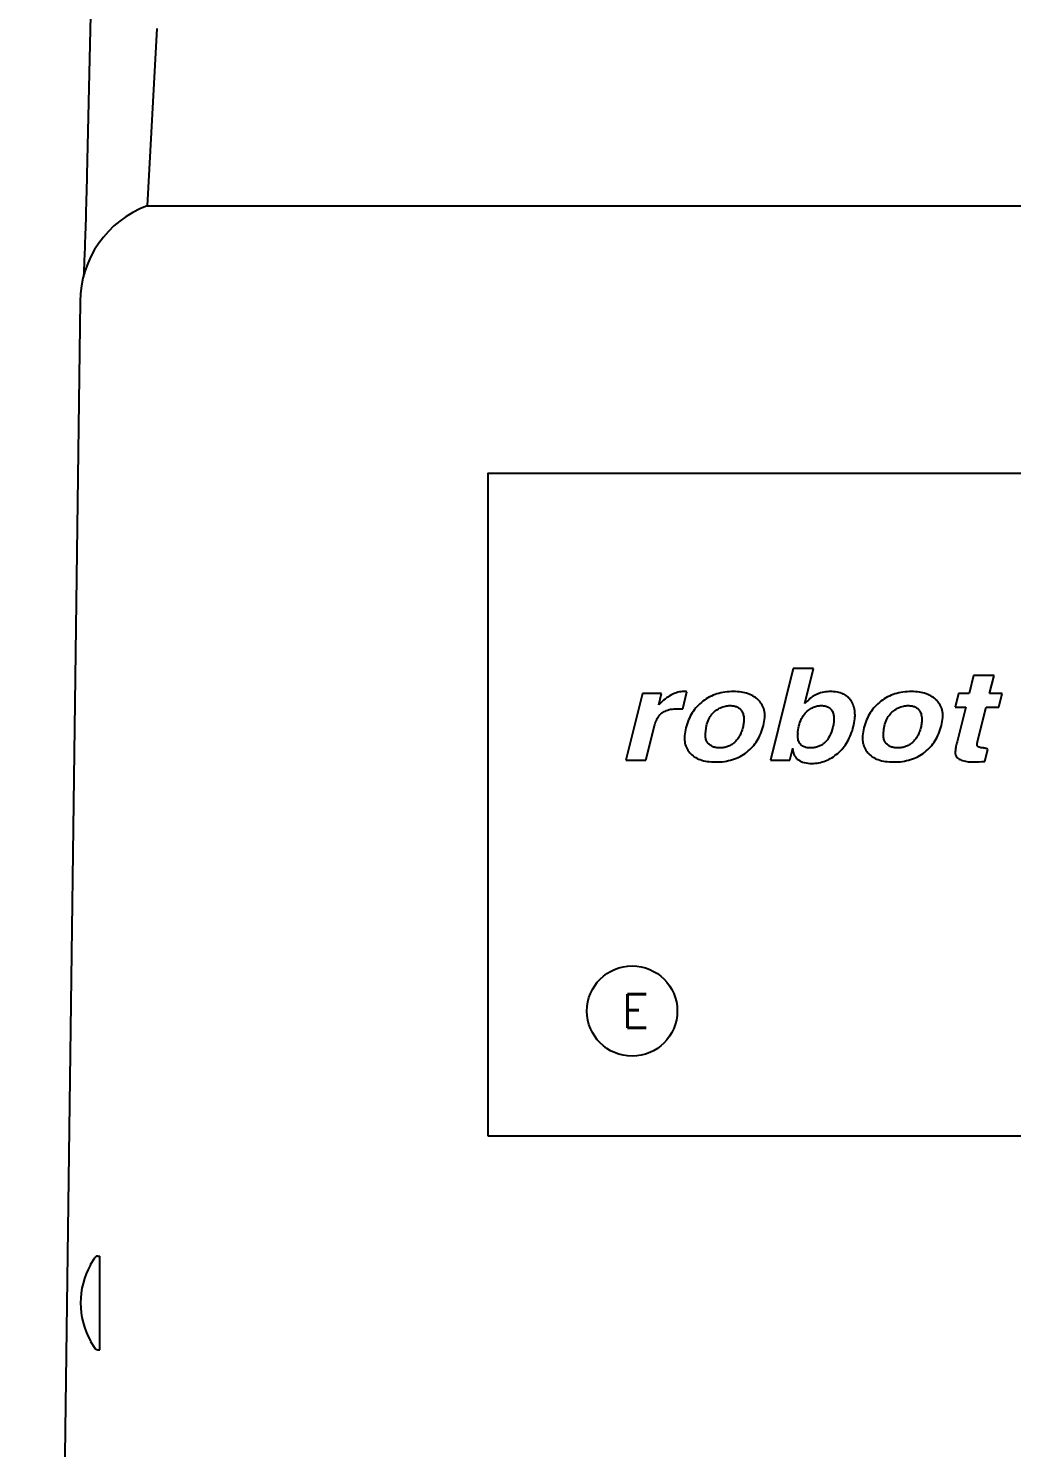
# Model space of a CAD drawing. Extents: x 230 to 4050, y 0 to 2754.
# Drawn here: x 839.5 to 986.4, y 783.8 to 996 of the extents above; entities that cross this region are included whole.
import ezdxf

# ---------------------------------------------------------------- set-up
doc = ezdxf.new("R2010")
doc.units = 0
doc.header["$PDMODE"] = 3
doc.layers.get('0').update_dxf_attribs({"linetype": 'CONTINUOUS'})
doc.layers.get('DEFPOINTS').update_dxf_attribs({"linetype": 'CONTINUOUS'})
doc.layers.add('SUNPOU', color=7, linetype='CONTINUOUS')
doc.styles.get("Standard").update_dxf_attribs({"font": 'SIMPLEX.shx', "bigfont": 'extfont.shx'})
doc.dimstyles.get("Standard").update_dxf_attribs({"dimscale": 10, "dimtxt": 2, "dimasz": 3, "dimexe": 1, "dimexo": 1, "dimgap": 0.6, "dimtad": 3, "dimdec": 0, "dimzin": 0, "dimdsep": 46, "dimtxsty": 'STANDARD', "dimblk1": 'OPEN', "dimblk2": 'OPEN', "dimsah": 1, "dimcen": 1.5, "dimadec": 0, "dimazin": 0, "dimtfac": 1, "dimtdec": 0, "dimtmove": 0, "dimatfit": 0, "dimldrblk": 'DOTSMALL', "dimfxl": 1, "dimtvp": 1, "dimtolj": 1, "dimtzin": 0, "dimarcsym": 0})

# ---------------------------------------------------------------- blocks, each defined once
blk = doc.blocks.new('_OPEN')
at = {"color": 0, "linetype": 'ByBlock'}
for p, q in [((-1, 0.1667), (0, 0)), ((0, 0), (-1, -0.1667)), ((0, 0), (-1, 0))]:
    blk.add_line(p, q, dxfattribs=at)
blk = doc.blocks.new('*D23')
at = {"layer": 'DEFPOINTS', "color": 0}
for p in [(699.16, 1010.46), (889.16, 1010.46), (740.97, 717.46)]:
    blk.add_point(p, dxfattribs=at)
at = {"layer": 'SUNPOU', "color": 0, "lineweight": -2}
for p, q in [((879.16, 1010.46), (689.16, 1010.46)), ((699.16, 747.46), (699.16, 980.46)), ((730.97, 717.46), (689.16, 717.46))]:
    blk.add_line(p, q, dxfattribs=at)
at = {"layer": 'SUNPOU', "color": 0, "lineweight": -2, "xscale": 30, "yscale": 30, "zscale": 30}
for p, rotation in [((699.16, 1010.46), 90), ((699.16, 717.46), 270)]:
    blk.add_blockref('_OPEN', p, dxfattribs=dict(at, rotation=rotation))
at = {"layer": 'SUNPOU', "color": 0, "insert": (683.16, 863.96), "char_height": 20, "attachment_point": 5, "rotation": 90}
blk.add_mtext('\\A1;293', dxfattribs=at)
blk = doc.blocks.new('_DotSmall')
at = {"color": 0, "linetype": 'ByBlock', "const_width": 0.5}
blk.add_lwpolyline([(-0.0625, 0, 1), (0.0625, 0, 1)], format="xyb", close=True, dxfattribs=at)

msp = doc.modelspace()

# ---------------------------------------------------------------- linework, layer by layer
at = {"color": 2}
for p, q in [((858.66, 995.98), (857.25, 969.46)), ((857.25, 969.46), (1141.07, 969.46)), ((847.21, 955.16), (844.24, 732.46)), ((847.21, 955.15), (847.21, 955.15)), ((953.79, 900.3), (950.38, 886.61)), ((956.84, 900.3), (953.79, 900.3)), ((955.53, 895.04), (956.84, 900.3)), ((980.75, 899.27), (980.07, 896.54)), ((983.8, 899.27), (980.75, 899.27)), ((983.12, 896.54), (983.8, 899.27)), ((931.26, 896.54), (928.78, 886.61)), ((934.11, 896.54), (931.26, 896.54)), ((933.69, 894.87), (934.11, 896.54)), ((937.27, 894.26), (937.91, 896.82)), ((978.48, 896.54), (977.97, 894.53)), ((980.07, 896.54), (978.48, 896.54)), ((985.02, 896.54), (983.12, 896.54)), ((984.52, 894.53), (985.02, 896.54)), ((933.99, 895.16), (933.69, 894.87)), ((977.97, 894.53), (979.56, 894.53)), ((979.56, 894.53), (978.27, 889.35)), ((981.33, 889.36), (982.62, 894.53)), ((982.62, 894.53), (984.52, 894.53)), ((931.78, 886.61), (933.06, 891.74)), ((940.66, 890.59), (940.81, 891.7)), ((953.27, 886.61), (953.71, 888.38)), ((953.71, 888.17), (953.71, 888.38)), ((982.44, 886.41), (982.89, 888.23)), ((928.78, 886.61), (931.78, 886.61)), ((950.38, 886.61), (953.27, 886.61)), ((848.76, 811.21), (849.4, 812.21)), ((848.76, 811.21), (848.76, 811.14)), ((849.87, 812.46), (850.16, 812.46)), ((850.16, 798.46), (850.16, 812.46)), ((848.76, 799.77), (848.76, 799.71)), ((848.76, 799.71), (849.4, 798.7)), ((849.87, 798.46), (850.16, 798.46))]:
    msp.add_line(p, q, dxfattribs=at)
msp.add_lwpolyline([(850.72, 1082.5), (848.23, 974.11), (848.21, 973.17), (848.18, 972.26), (848.16, 971.38), (848.14, 970.53), (848.11, 969.71), (848.09, 968.91), (848.07, 968.14), (848.05, 967.4), (848.02, 966.69), (848, 966.01), (847.98, 965.35), (847.96, 964.72), (847.94, 964.12), (847.92, 963.54), (847.9, 962.99), (847.88, 962.46), (847.86, 961.96), (847.84, 961.48), (847.82, 961.02), (847.8, 960.58), (847.79, 960.17), (847.77, 959.78), (847.75, 959.41), (847.74, 959.07), (847.74, 959.05)], dxfattribs=at)
msp.add_lwpolyline([(908.16, 830.46), (1090.16, 830.46), (1090.16, 929.46), (908.16, 929.46)], close=True, dxfattribs=at)
msp.add_circle((929.71, 849.09), 6.75, dxfattribs=at)
for centre, radius, start, end in [((862.55, 955.06), 15.34, 110.2233, 179.6606), ((937.3, 889.32), 7.52, 87.7728, 89.134), ((937.3, 889.33), 7.52, 85.3484, 87.7726), ((944.95, 893.13), 4.59, 359.9409, 2.5884), ((958, 893.33), 5.02, 0.001, 2.4044), ((971.56, 893.13), 4.59, 359.9409, 2.5884), ((958.03, 890.49), 3.57, 178.2584, 179.9232), ((980.46, 887.61), 2.48, 178.0111, 180.4291), ((980.36, 911.14), 24.82, 270.7252, 274.7958), ((858.91, 805.46), 11.63, 150.7455, 209.2545), ((849.87, 811.88), 0.583, 90, 144.6235), ((849.87, 799.04), 0.583, 215.3765, 270)]:
    msp.add_arc(centre, radius, start, end, dxfattribs=at)
for points, knots in [([(937.42, 896.85), (937.13, 896.85), (936.53, 896.77), (935.66, 896.43), (934.8, 895.88), (934.26, 895.42), (933.99, 895.16)], [0, 0, 0, 0, 0.872199, 1.786322, 2.789959, 3.916005, 3.916005, 3.916005, 3.916005]), ([(940.29, 895.41), (939.97, 895.17), (939.39, 894.64), (938.66, 893.69), (938.1, 892.61), (937.84, 891.82), (937.74, 891.41)], [0, 0, 0, 0, 1.184667, 2.359026, 3.562445, 4.830975, 4.830975, 4.830975, 4.830975]), ([(944.86, 896.85), (944.43, 896.85), (943.59, 896.79), (942.39, 896.52), (941.28, 896.07), (940.61, 895.64), (940.29, 895.41)], [0, 0, 0, 0, 1.284895, 2.50311, 3.68725, 4.872353, 4.872353, 4.872353, 4.872353]), ([(948.67, 895.49), (948.46, 895.72), (947.96, 896.12), (947.06, 896.55), (946.01, 896.8), (945.26, 896.85), (944.86, 896.85)], [0, 0, 0, 0, 0.935856, 1.908664, 2.969406, 4.158582, 4.158582, 4.158582, 4.158582]), ([(949.53, 893.34), (949.53, 893.5), (949.48, 893.98), (949.29, 894.6), (948.98, 895.14), (948.78, 895.38), (948.67, 895.49)], [0, 0, 0, 0, 0.487754, 1.43878, 1.898801, 2.362193, 2.362193, 2.362193, 2.362193]), ([(956.11, 895.64), (956.07, 895.6), (955.87, 895.41), (955.68, 895.21), (955.53, 895.04)], [0, 0, 0, 0, 0.1587175, 0.8357538, 0.8357538, 0.8357538, 0.8357538]), ([(957.4, 896.48), (957.23, 896.42), (956.91, 896.26), (956.48, 895.96), (956.22, 895.74), (956.11, 895.64)], [0, 0, 0, 0, 0.52198, 1.08664, 1.54517, 1.54517, 1.54517, 1.54517]), ([(959.35, 896.85), (959.01, 896.85), (958.34, 896.79), (957.7, 896.6), (957.4, 896.48)], [0, 0, 0, 0, 1.00401, 1.992878, 1.992878, 1.992878, 1.992878]), ([(962.48, 895.4), (962.4, 895.52), (962.24, 895.75), (961.86, 896.14), (961.24, 896.53), (960.34, 896.8), (959.69, 896.85), (959.35, 896.85)], [0, 0, 0, 0, 0.416806, 0.826194, 1.657435, 2.565958, 3.606241, 3.606241, 3.606241, 3.606241]), ([(963.01, 893.54), (963.01, 893.61), (962.99, 893.98), (962.87, 894.62), (962.63, 895.16), (962.48, 895.4)], [0, 0, 0, 0, 0.200656, 1.100017, 1.95187, 1.95187, 1.95187, 1.95187]), ([(966.89, 895.41), (966.58, 895.17), (965.99, 894.64), (965.26, 893.69), (964.7, 892.61), (964.44, 891.82), (964.34, 891.41)], [0, 0, 0, 0, 1.184667, 2.359027, 3.562445, 4.830976, 4.830976, 4.830976, 4.830976]), ([(971.46, 896.85), (971.03, 896.85), (970.2, 896.79), (968.99, 896.52), (967.88, 896.07), (967.21, 895.64), (966.89, 895.41)], [0, 0, 0, 0, 1.284896, 2.50311, 3.68725, 4.872353, 4.872353, 4.872353, 4.872353]), ([(975.28, 895.49), (975.06, 895.72), (974.56, 896.12), (973.66, 896.55), (972.61, 896.8), (971.86, 896.85), (971.46, 896.85)], [0, 0, 0, 0, 0.935854, 1.908662, 2.969404, 4.158579, 4.158579, 4.158579, 4.158579]), ([(976.14, 893.34), (976.13, 893.5), (976.08, 893.98), (975.9, 894.6), (975.58, 895.14), (975.38, 895.38), (975.28, 895.49)], [0, 0, 0, 0, 0.487754, 1.438781, 1.898801, 2.362194, 2.362194, 2.362194, 2.362194]), ([(933.06, 891.74), (933.13, 892.01), (933.28, 892.49), (933.61, 893.09), (933.88, 893.4), (934.02, 893.52)], [0, 0, 0, 0, 0.839735, 1.505902, 2.05192, 2.05192, 2.05192, 2.05192]), ([(934.02, 893.52), (934.22, 893.69), (934.68, 893.98), (935.52, 894.24), (936.14, 894.29), (936.47, 894.29)], [0, 0, 0, 0, 0.783064, 1.614369, 2.623525, 2.623525, 2.623525, 2.623525]), ([(936.47, 894.29), (936.55, 894.29), (936.72, 894.29), (936.98, 894.27), (937.17, 894.26), (937.27, 894.26)], [0, 0, 0, 0, 0.2305655, 0.4960984, 0.8029014, 0.8029014, 0.8029014, 0.8029014]), ([(940.81, 891.7), (940.9, 892.05), (941.11, 892.67), (941.59, 893.45), (941.99, 893.84), (942.19, 893.99)], [0, 0, 0, 0, 1.078473, 1.962089, 2.725454, 2.725454, 2.725454, 2.725454]), ([(942.19, 893.99), (942.42, 894.17), (942.89, 894.45), (943.63, 894.7), (944.12, 894.75), (944.36, 894.75)], [0, 0, 0, 0, 0.867519, 1.615686, 2.328849, 2.328849, 2.328849, 2.328849]), ([(944.36, 894.75), (944.55, 894.75), (944.91, 894.72), (945.4, 894.57), (945.81, 894.31), (946.01, 894.06), (946.1, 893.93)], [0, 0, 0, 0, 0.591617, 1.074287, 1.523734, 2.01066, 2.01066, 2.01066, 2.01066]), ([(946.1, 893.93), (946.2, 893.76), (946.35, 893.37), (946.4, 892.95), (946.4, 892.74)], [0, 0, 0, 0, 0.594386, 1.236785, 1.236785, 1.236785, 1.236785]), ([(954.62, 891.69), (954.72, 892.07), (954.96, 892.76), (955.52, 893.6), (955.99, 894.02), (956.23, 894.18)], [0, 0, 0, 0, 1.178804, 2.156261, 3.023024, 3.023024, 3.023024, 3.023024]), ([(956.23, 894.18), (956.41, 894.31), (956.79, 894.52), (957.39, 894.71), (957.78, 894.75), (957.98, 894.75)], [0, 0, 0, 0, 0.685937, 1.286157, 1.868984, 1.868984, 1.868984, 1.868984]), ([(957.98, 894.75), (958.21, 894.75), (958.63, 894.7), (959.21, 894.44), (959.48, 894.14), (959.59, 893.97)], [0, 0, 0, 0, 0.682844, 1.254494, 1.862823, 1.862823, 1.862823, 1.862823]), ([(959.59, 893.97), (959.69, 893.81), (959.83, 893.45), (959.86, 893.07), (959.86, 892.88)], [0, 0, 0, 0, 0.564559, 1.142155, 1.142155, 1.142155, 1.142155]), ([(962.79, 891.65), (962.88, 892.01), (962.99, 892.57), (963.02, 893.14), (963.02, 893.33)], [0, 0, 0, 0, 1.121768, 1.704734, 1.704734, 1.704734, 1.704734]), ([(967.41, 891.7), (967.5, 892.05), (967.71, 892.67), (968.2, 893.45), (968.59, 893.84), (968.8, 893.99)], [0, 0, 0, 0, 1.078473, 1.962088, 2.725452, 2.725452, 2.725452, 2.725452]), ([(968.8, 893.99), (969.03, 894.17), (969.49, 894.45), (970.23, 894.7), (970.72, 894.75), (970.96, 894.75)], [0, 0, 0, 0, 0.867519, 1.615686, 2.328851, 2.328851, 2.328851, 2.328851]), ([(970.96, 894.75), (971.16, 894.75), (971.52, 894.72), (972.01, 894.57), (972.41, 894.31), (972.61, 894.06), (972.7, 893.93)], [0, 0, 0, 0, 0.591616, 1.074286, 1.523733, 2.010659, 2.010659, 2.010659, 2.010659]), ([(972.7, 893.93), (972.8, 893.76), (972.99, 893.3), (973, 892.81), (973, 892.53)], [0, 0, 0, 0, 0.594386, 1.447891, 1.447891, 1.447891, 1.447891]), ([(946.25, 891.48), (946.2, 891.25), (946.06, 890.81), (945.78, 890.2), (945.43, 889.67), (945.14, 889.37), (944.99, 889.23)], [0, 0, 0, 0, 0.708629, 1.370491, 2.000081, 2.613927, 2.613927, 2.613927, 2.613927]), ([(946.4, 892.74), (946.4, 892.54), (946.39, 892.12), (946.31, 891.7), (946.25, 891.48)], [0, 0, 0, 0, 0.590455, 1.271904, 1.271904, 1.271904, 1.271904]), ([(946.83, 887.78), (947.14, 888.02), (947.71, 888.56), (948.42, 889.5), (948.97, 890.58), (949.22, 891.36), (949.33, 891.77)], [0, 0, 0, 0, 1.173099, 2.337654, 3.530315, 4.785666, 4.785666, 4.785666, 4.785666]), ([(949.33, 891.77), (949.42, 892.16), (949.51, 892.62), (949.53, 893.08), (949.53, 893.13)], [0, 0, 0, 0, 1.228319, 1.382232, 1.382232, 1.382232, 1.382232]), ([(959.71, 891.53), (959.59, 891.06), (959.3, 890.22), (958.67, 889.32), (958.04, 888.84), (957.53, 888.6), (956.96, 888.45), (956.56, 888.42), (956.36, 888.42)], [0, 0, 0, 0, 1.451668, 2.666146, 3.228248, 3.786742, 4.363545, 4.978553, 4.978553, 4.978553, 4.978553]), ([(959.86, 892.88), (959.86, 892.66), (959.86, 892.2), (959.76, 891.76), (959.71, 891.53)], [0, 0, 0, 0, 0.656079, 1.354422, 1.354422, 1.354422, 1.354422]), ([(960.44, 887.61), (960.72, 887.86), (961.26, 888.41), (961.92, 889.37), (962.44, 890.46), (962.69, 891.24), (962.79, 891.65)], [0, 0, 0, 0, 1.136643, 2.287489, 3.481413, 4.74414, 4.74414, 4.74414, 4.74414]), ([(967.26, 890.38), (967.26, 890.51), (967.3, 890.95), (967.34, 891.39), (967.41, 891.7)], [0, 0, 0, 0, 0.382197, 1.331162, 1.331162, 1.331162, 1.331162]), ([(972.86, 891.48), (972.8, 891.25), (972.66, 890.81), (972.38, 890.2), (972.03, 889.67), (971.74, 889.37), (971.59, 889.23)], [0, 0, 0, 0, 0.708629, 1.370492, 2.000082, 2.613929, 2.613929, 2.613929, 2.613929]), ([(973, 892.53), (973, 892.4), (972.98, 892.05), (972.91, 891.7), (972.86, 891.48)], [0, 0, 0, 0, 0.378537, 1.059986, 1.059986, 1.059986, 1.059986]), ([(973.43, 887.78), (973.74, 888.02), (974.31, 888.56), (975.02, 889.5), (975.57, 890.58), (975.83, 891.36), (975.93, 891.77)], [0, 0, 0, 0, 1.1731, 2.337654, 3.530316, 4.785666, 4.785666, 4.785666, 4.785666]), ([(975.93, 891.77), (976.03, 892.16), (976.11, 892.62), (976.13, 893.08), (976.14, 893.13)], [0, 0, 0, 0, 1.228319, 1.382232, 1.382232, 1.382232, 1.382232]), ([(937.54, 890.25), (937.54, 890.24), (937.53, 890.09), (937.52, 889.94), (937.52, 889.8)], [0, 0, 0, 0, 0.0368061, 0.4547877, 0.4547877, 0.4547877, 0.4547877]), ([(937.52, 889.8), (937.53, 889.66), (937.57, 889.21), (937.77, 888.47), (938.11, 887.93), (938.31, 887.71)], [0, 0, 0, 0, 0.427375, 1.370475, 2.277578, 2.277578, 2.277578, 2.277578]), ([(941.01, 889.18), (940.91, 889.3), (940.75, 889.61), (940.65, 890.11), (940.66, 890.44), (940.66, 890.59)], [0, 0, 0, 0, 0.490291, 1.029531, 1.48682, 1.48682, 1.48682, 1.48682]), ([(942.8, 888.42), (942.61, 888.42), (942.26, 888.45), (941.76, 888.58), (941.34, 888.83), (941.11, 889.05), (941.01, 889.18)], [0, 0, 0, 0, 0.558673, 1.062848, 1.536122, 2.008518, 2.008518, 2.008518, 2.008518]), ([(944.99, 889.23), (944.84, 889.1), (944.53, 888.86), (943.99, 888.6), (943.41, 888.45), (943.01, 888.42), (942.8, 888.42)], [0, 0, 0, 0, 0.596611, 1.178201, 1.767787, 2.386715, 2.386715, 2.386715, 2.386715]), ([(955.18, 888.71), (955.09, 888.77), (954.93, 888.9), (954.66, 889.23), (954.46, 889.78), (954.46, 890.25), (954.46, 890.5)], [0, 0, 0, 0, 0.313529, 0.621854, 1.273213, 2.015874, 2.015874, 2.015874, 2.015874]), ([(964.14, 890.25), (964.14, 890.24), (964.13, 890.09), (964.12, 889.94), (964.12, 889.8)], [0, 0, 0, 0, 0.0368062, 0.4547881, 0.4547881, 0.4547881, 0.4547881]), ([(964.12, 889.8), (964.13, 889.66), (964.18, 889.21), (964.38, 888.47), (964.71, 887.93), (964.91, 887.71)], [0, 0, 0, 0, 0.427817, 1.370917, 2.27802, 2.27802, 2.27802, 2.27802]), ([(967.62, 889.18), (967.52, 889.3), (967.35, 889.61), (967.27, 890.04), (967.26, 890.3), (967.26, 890.38)], [0, 0, 0, 0, 0.490291, 1.029531, 1.274787, 1.274787, 1.274787, 1.274787]), ([(969.4, 888.42), (969.22, 888.42), (968.86, 888.45), (968.36, 888.58), (967.94, 888.83), (967.71, 889.05), (967.62, 889.18)], [0, 0, 0, 0, 0.558672, 1.062847, 1.536121, 2.008517, 2.008517, 2.008517, 2.008517]), ([(971.59, 889.23), (971.44, 889.1), (971.13, 888.86), (970.59, 888.6), (970.01, 888.45), (969.61, 888.42), (969.4, 888.42)], [0, 0, 0, 0, 0.596611, 1.178201, 1.767787, 2.386715, 2.386715, 2.386715, 2.386715]), ([(978.27, 889.35), (978.21, 889.11), (978.11, 888.68), (978.02, 888.12), (977.99, 887.81), (977.98, 887.69)], [0, 0, 0, 0, 0.733211, 1.330788, 1.68023, 1.68023, 1.68023, 1.68023]), ([(981.26, 888.91), (981.26, 888.91), (981.26, 888.98), (981.28, 889.14), (981.31, 889.28), (981.33, 889.36)], [0, 0, 0, 0, 0.017413, 0.2150075, 0.4647058, 0.4647058, 0.4647058, 0.4647058]), ([(938.31, 887.71), (938.51, 887.47), (938.99, 887.05), (939.9, 886.62), (940.98, 886.37), (941.76, 886.32), (942.17, 886.32)], [0, 0, 0, 0, 0.918691, 1.89518, 2.9847, 4.226853, 4.226853, 4.226853, 4.226853]), ([(942.17, 886.32), (942.62, 886.32), (943.48, 886.37), (944.72, 886.64), (945.85, 887.11), (946.52, 887.54), (946.83, 887.78)], [0, 0, 0, 0, 1.338707, 2.589755, 3.787009, 4.969666, 4.969666, 4.969666, 4.969666]), ([(953.71, 888.17), (953.73, 888), (953.79, 887.69), (953.97, 887.26), (954.22, 886.9), (954.67, 886.49), (955.47, 886.17), (956.18, 886.11), (956.56, 886.11)], [0, 0, 0, 0, 0.494141, 0.947275, 1.378409, 1.809343, 2.750325, 3.908508, 3.908508, 3.908508, 3.908508]), ([(956.36, 888.42), (956.24, 888.42), (956.02, 888.43), (955.7, 888.48), (955.42, 888.57), (955.26, 888.66), (955.18, 888.71)], [0, 0, 0, 0, 0.350327, 0.667946, 0.958574, 1.229923, 1.229923, 1.229923, 1.229923]), ([(956.56, 886.11), (956.91, 886.11), (957.61, 886.17), (958.63, 886.45), (959.58, 886.94), (960.16, 887.37), (960.44, 887.61)], [0, 0, 0, 0, 1.056555, 2.091583, 3.142687, 4.245678, 4.245678, 4.245678, 4.245678]), ([(964.91, 887.71), (965.11, 887.47), (965.6, 887.05), (966.5, 886.62), (967.58, 886.37), (968.36, 886.32), (968.77, 886.32)], [0, 0, 0, 0, 0.918691, 1.895179, 2.9847, 4.226853, 4.226853, 4.226853, 4.226853]), ([(968.77, 886.32), (969.22, 886.32), (970.08, 886.37), (971.32, 886.64), (972.45, 887.11), (973.12, 887.54), (973.43, 887.78)], [0, 0, 0, 0, 1.338708, 2.589756, 3.78701, 4.969666, 4.969666, 4.969666, 4.969666]), ([(977.98, 887.59), (978.01, 887.45), (978.08, 887.21), (978.3, 886.93), (978.57, 886.74), (978.78, 886.64), (978.9, 886.6)], [0, 0, 0, 0, 0.434233, 0.726829, 1.04903, 1.418084, 1.418084, 1.418084, 1.418084]), ([(981.31, 888.67), (981.29, 888.7), (981.26, 888.78), (981.26, 888.86), (981.26, 888.91)], [0, 0, 0, 0, 0.1149979, 0.2488669, 0.2488669, 0.2488669, 0.2488669]), ([(982.18, 888.42), (982.07, 888.43), (981.87, 888.45), (981.61, 888.51), (981.43, 888.57), (981.34, 888.63), (981.31, 888.67)], [0, 0, 0, 0, 0.3381675, 0.6004138, 0.7902122, 0.9166078, 0.9166078, 0.9166078, 0.9166078]), ([(982.43, 888.38), (982.4, 888.38), (982.31, 888.4), (982.23, 888.41), (982.18, 888.42)], [0, 0, 0, 0, 0.1029555, 0.2514999, 0.2514999, 0.2514999, 0.2514999]), ([(982.89, 888.23), (982.83, 888.26), (982.7, 888.3), (982.55, 888.35), (982.45, 888.37), (982.43, 888.38)], [0, 0, 0, 0, 0.1962147, 0.4091753, 0.4861406, 0.4861406, 0.4861406, 0.4861406]), ([(978.9, 886.6), (979.03, 886.55), (979.3, 886.47), (979.73, 886.38), (980.19, 886.33), (980.51, 886.32), (980.68, 886.32)], [0, 0, 0, 0, 0.411274, 0.848054, 1.313333, 1.809521, 1.809521, 1.809521, 1.809521])]:
    msp.add_open_spline(points, degree=3, knots=knots, dxfattribs=at)
for points in [[(937.74, 891.41), (937.65, 891.03), (937.57, 890.64), (937.54, 890.25)], [(954.46, 890.6), (954.47, 890.97), (954.53, 891.33), (954.62, 891.69)], [(964.34, 891.41), (964.25, 891.03), (964.18, 890.64), (964.14, 890.25)]]:
    msp.add_open_spline(points, degree=3, dxfattribs=at)

# ---------------------------------------------------------------- texts
msp.add_text('E', height=5, dxfattribs=at).set_placement((928.16, 846.59))

# ---------------------------------------------------------------- dimensions: what is measured, and where the dimension line sits
at = {"layer": 'SUNPOU'}
dim = msp.add_linear_dim(base=(699.16, 1010.46), p1=(740.97, 717.46), p2=(889.16, 1010.46), angle=90, dimstyle='STANDARD', dxfattribs=at)
dim.commit()
dim.dimension.update_dxf_attribs({"geometry": '*D23', "text_midpoint": (683.16, 863.96)})

doc.saveas('drawing.dxf')
